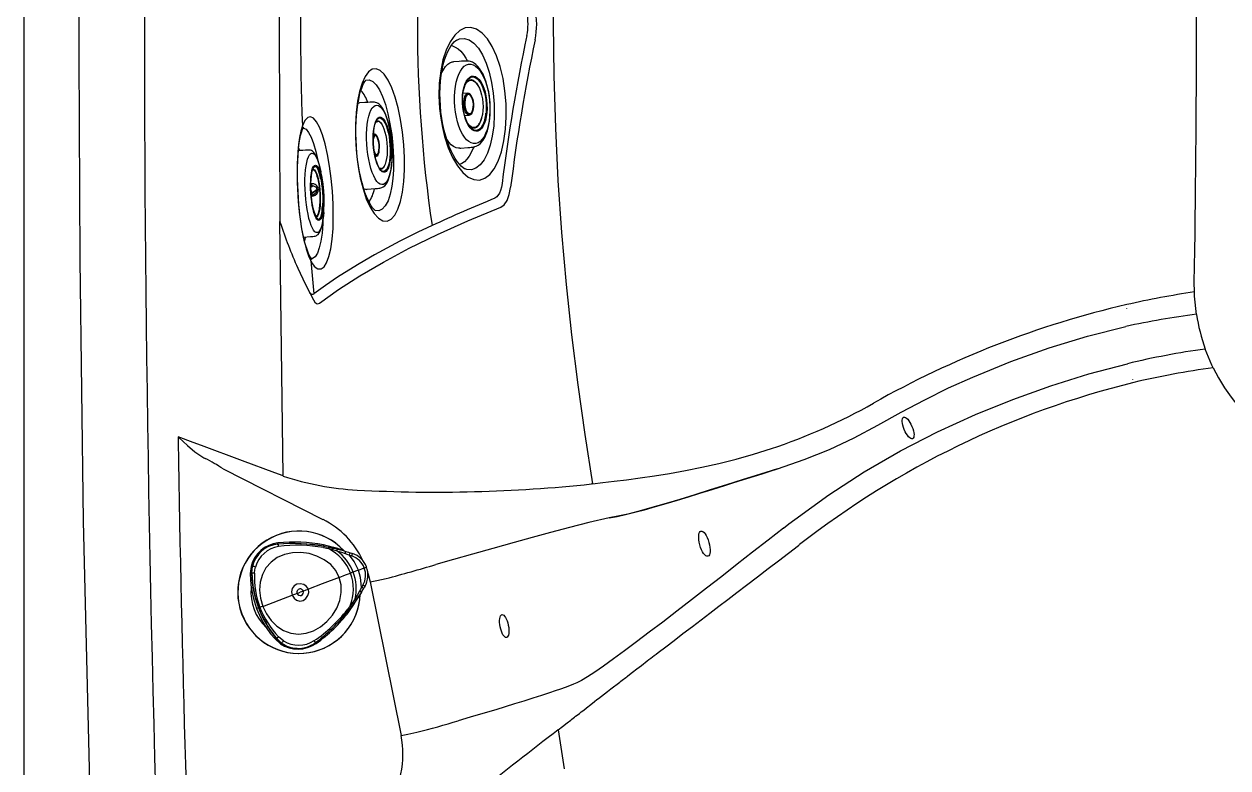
# Model space of a CAD drawing. Extents: x 527 to 611, y 788 to 934.
# Drawn here: x 526.9 to 551.92, y 830.1 to 845.57 of the extents above; entities that cross this region are included whole.
import ezdxf

# ---------------------------------------------------------------- set-up
doc = ezdxf.new("R2010")
doc.units = 0
doc.header["$MEASUREMENT"] = 0
for name, color, linetype in [('1', 4, 'Continuous'), ('BDIM_GREEN', 3, 'Continuous'), ('BDIM_YELLOW', 2, 'Continuous')]:
    doc.layers.add(name, color=color, linetype=linetype)

# ---------------------------------------------------------------- blocks, each defined once
blk = doc.blocks.new('2018 FLAIR')
at = {"layer": '1', "linetype": 'Continuous', "lineweight": 25}
for p, q in [((0, 2.898), (0, 81.522)), ((8.971, 41.864), (8.996, 41.876)), ((8.996, 41.876), (8.999, 41.877)), ((5.708, 39.638), (5.727, 39.582)), ((5.385, 32.813), (5.32, 38.108)), ((5.32, 38.108), (5.322, 38.101)), ((5.325, 38.091), (5.32, 38.108)), ((5.322, 38.101), (5.325, 38.09)), ((5.962, 37.286), (6.027, 36.597)), ((24.333, 36.64), (24.331, 36.84)), ((24.337, 36.549), (24.333, 36.64)), ((24.376, 36.174), (24.337, 36.549)), ((22.924, 36.305), (22.923, 36.297)), ((24.695, 35.119), (24.558, 35.452)), ((24.723, 35.061), (24.695, 35.119)), ((23.043, 34.821), (23.046, 34.815)), ((3.201, 33.629), (3.203, 33.532)), ((3.201, 33.629), (3.206, 33.625)), ((3.206, 33.626), (3.206, 33.625)), ((3.735, 33.193), (3.764, 33.177)), ((4.14, 32.962), (6.215, 31.904)), ((5.385, 32.807), (5.385, 32.813)), ((7.196, 30.612), (7.839, 27.414)), ((7.337, 30.641), (7.528, 30.68)), ((7.98, 27.444), (8.169, 27.482))]:
    blk.add_line(p, q, dxfattribs=at)
at = {"layer": '1', "linetype": 'Continuous', "lineweight": 25, "flags": 128}
for points in [[(2.409, 79.692), (2.135, 75.46), (1.894, 71.226), (1.687, 66.989), (1.514, 62.751), (1.374, 58.512), (1.266, 54.271), (1.191, 50.031), (1.148, 45.789), (1.138, 41.547), (1.159, 37.306), (1.232, 31.874), (1.358, 26.443), (1.538, 21.014), (1.71, 16.94), (1.912, 12.867), (2.145, 8.796), (2.409, 4.727)], [(11.82, 51.781), (11.658, 50.74), (11.51, 49.689), (11.379, 48.628), (11.265, 47.556), (11.17, 46.476), (11.098, 45.414), (11.045, 44.351), (11.013, 43.286), (11.003, 42.221), (11.013, 41.135), (11.046, 40.047), (11.1, 38.958), (11.176, 37.873), (11.272, 36.795), (11.384, 35.746), (11.514, 34.705), (11.659, 33.673), (11.818, 32.649)], [(5.32, 46.312), (5.304, 42.21), (5.32, 38.108)], [(10.023, 40.551), (10.023, 40.553), (9.999, 40.821), (9.958, 41.081), (9.899, 41.326), (9.824, 41.55), (9.735, 41.744), (9.635, 41.904), (9.525, 42.025), (9.409, 42.104), (9.291, 42.139), (9.173, 42.13), (9.06, 42.076), (8.953, 41.98), (8.858, 41.844), (8.776, 41.671), (8.709, 41.466), (8.662, 41.235), (8.634, 40.984), (8.626, 40.721), (8.639, 40.452), (8.662, 40.253), (8.697, 40.058), (8.742, 39.871), (8.817, 39.639), (8.908, 39.433), (9.01, 39.26), (9.121, 39.123), (9.237, 39.028), (9.354, 38.975), (9.468, 38.967), (9.578, 39.003), (9.682, 39.082), (9.776, 39.203), (9.858, 39.363), (9.926, 39.557), (9.978, 39.78), (10.012, 40.025), (10.027, 40.284), (10.023, 40.551)], [(9.185, 39.191), (9.182, 39.192), (9.159, 39.203), (9.127, 39.224), (9.09, 39.255), (9.05, 39.297), (9.008, 39.35), (8.964, 39.414), (8.921, 39.489), (8.879, 39.573), (8.839, 39.666), (8.801, 39.768), (8.766, 39.878), (8.735, 39.996), (8.708, 40.119), (8.685, 40.246), (8.668, 40.377), (8.655, 40.509), (8.649, 40.641), (8.647, 40.77), (8.651, 40.898), (8.66, 41.024), (8.674, 41.146), (8.694, 41.261), (8.717, 41.37), (8.744, 41.469), (8.775, 41.559), (8.808, 41.637), (8.842, 41.704), (8.877, 41.762), (8.912, 41.808), (8.945, 41.843), (8.975, 41.867), (8.998, 41.881)], [(8.999, 41.877), (9.051, 41.902), (9.152, 41.91), (9.254, 41.88), (9.352, 41.811), (9.446, 41.707), (9.531, 41.569), (9.606, 41.401), (9.67, 41.209), (9.719, 40.997), (9.754, 40.773), (9.773, 40.542)], [(8.877, 41.765), (8.905, 41.758), (8.964, 41.734), (9.023, 41.695), (9.08, 41.644), (9.135, 41.579), (9.187, 41.503), (9.223, 41.441)], [(7.894, 39.698), (7.866, 39.965), (7.826, 40.224), (7.775, 40.469), (7.714, 40.692), (7.645, 40.886), (7.569, 41.047), (7.489, 41.169), (7.406, 41.248), (7.322, 41.283), (7.241, 41.274), (7.163, 41.219), (7.092, 41.122), (7.029, 40.984), (6.976, 40.81), (6.934, 40.605), (6.905, 40.374), (6.89, 40.124), (6.89, 39.862), (6.904, 39.595), (6.924, 39.396), (6.952, 39.201), (6.988, 39.014), (7.047, 38.783), (7.116, 38.578), (7.194, 38.405), (7.28, 38.268), (7.369, 38.173), (7.459, 38.121), (7.547, 38.115), (7.631, 38.154), (7.707, 38.236), (7.773, 38.36), (7.827, 38.521), (7.868, 38.714), (7.896, 38.934), (7.909, 39.176), (7.908, 39.434), (7.894, 39.698)], [(7.306, 38.329), (7.303, 38.331), (7.291, 38.34), (7.272, 38.359), (7.247, 38.389), (7.218, 38.43), (7.186, 38.483), (7.153, 38.548), (7.12, 38.624), (7.088, 38.71), (7.057, 38.804), (7.028, 38.908), (7, 39.02), (6.976, 39.14), (6.954, 39.265), (6.935, 39.395), (6.92, 39.528), (6.909, 39.662), (6.902, 39.795), (6.899, 39.927), (6.9, 40.057), (6.904, 40.185), (6.912, 40.309), (6.924, 40.427), (6.939, 40.538), (6.957, 40.64), (6.977, 40.732), (6.998, 40.812), (7.021, 40.88), (7.044, 40.938), (7.067, 40.982), (7.086, 41.014), (7.101, 41.033), (7.108, 41.041), (7.108, 41.04)], [(7.102, 41.036), (7.109, 41.041), (7.178, 41.049), (7.249, 41.018), (7.32, 40.949), (7.388, 40.845), (7.453, 40.706), (7.512, 40.539), (7.564, 40.346), (7.608, 40.136), (7.643, 39.913), (7.667, 39.684)], [(9.773, 40.542), (9.777, 40.313), (9.764, 40.091), (9.735, 39.881), (9.691, 39.689), (9.633, 39.523), (9.563, 39.385), (9.483, 39.28), (9.395, 39.211), (9.302, 39.179), (9.204, 39.185), (9.148, 39.21)], [(5.786, 40.092), (5.755, 39.984), (5.729, 39.855), (5.708, 39.708), (5.69, 39.486), (5.68, 39.242), (5.68, 38.985), (5.69, 38.72), (5.708, 38.456), (5.735, 38.199), (5.771, 37.955), (5.815, 37.731), (5.866, 37.535), (5.924, 37.37), (5.962, 37.286)], [(5.775, 40), (5.785, 40.027), (5.786, 40.092)], [(5.962, 37.286), (5.998, 37.225), (6.035, 37.177), (6.073, 37.141), (6.111, 37.119), (6.175, 37.117), (6.237, 37.161), (6.291, 37.247), (6.339, 37.377), (6.377, 37.539), (6.406, 37.74), (6.424, 37.961), (6.43, 38.21), (6.426, 38.465), (6.41, 38.734), (6.386, 38.996), (6.351, 39.256), (6.308, 39.495), (6.258, 39.717), (6.204, 39.905), (6.143, 40.064), (6.082, 40.179), (6.019, 40.255), (5.958, 40.285), (5.897, 40.271), (5.84, 40.207), (5.786, 40.092), (5.786, 40.092)], [(5.797, 40.045), (5.809, 40.048), (5.863, 40.022), (5.915, 39.959), (5.969, 39.857), (6.019, 39.725), (6.067, 39.56), (6.109, 39.375), (6.11, 39.371)], [(5.942, 37.382), (5.93, 37.405), (5.907, 37.457), (5.883, 37.521), (5.859, 37.598), (5.834, 37.685), (5.812, 37.779), (5.791, 37.884), (5.77, 37.997), (5.751, 38.118), (5.734, 38.245), (5.72, 38.377), (5.708, 38.511), (5.698, 38.646), (5.691, 38.781), (5.686, 38.914), (5.683, 39.046), (5.684, 39.176), (5.686, 39.302), (5.691, 39.423), (5.699, 39.537), (5.708, 39.642), (5.72, 39.737), (5.733, 39.82), (5.749, 39.894), (5.765, 39.957), (5.779, 39.999)], [(7.667, 39.684), (7.681, 39.427), (7.68, 39.178), (7.669, 39.001), (7.648, 38.838), (7.614, 38.672), (7.567, 38.534), (7.511, 38.429), (7.445, 38.358), (7.373, 38.326), (7.302, 38.331)], [(9.348, 39.652), (9.339, 39.628), (9.299, 39.541), (9.256, 39.464), (9.208, 39.4), (9.157, 39.348), (9.103, 39.31), (9.054, 39.288)], [(9.939, 38.892), (9.927, 38.822), (9.909, 38.752), (9.885, 38.692), (9.833, 38.618), (9.791, 38.589)], [(9.913, 38.401), (9.983, 38.451), (10.042, 38.541), (10.087, 38.664), (10.116, 38.815)], [(6.143, 36.406), (6.538, 36.691), (6.981, 36.976), (7.471, 37.261), (8.01, 37.547), (8.596, 37.832), (9.23, 38.117), (9.913, 38.401)], [(6.213, 38.127), (6.211, 38.06), (6.197, 37.865), (6.173, 37.698), (6.139, 37.554), (6.099, 37.446), (6.051, 37.37), (5.999, 37.334), (5.969, 37.334)], [(8.483, 38.019), (8.483, 38.019), (8.383, 37.973), (8.188, 37.88), (7.813, 37.694), (7.633, 37.6), (7.289, 37.414), (6.966, 37.227), (6.663, 37.04), (6.52, 36.947), (6.264, 36.772), (6.027, 36.597), (6.027, 36.597)], [(5.846, 37.78), (5.845, 37.775), (5.831, 37.702)], [(5.962, 37.286), (5.954, 37.351), (5.938, 37.38)], [(5.689, 37.137), (5.845, 36.806), (6.016, 36.474)], [(6.027, 36.597), (6.015, 36.589), (5.973, 36.59), (5.944, 36.616), (5.937, 36.626)], [(6.016, 36.474), (6.047, 36.427), (6.079, 36.4), (6.111, 36.393), (6.143, 36.406)], [(15.666, 32.961), (16.22, 33.152), (16.749, 33.366), (17.258, 33.605), (17.75, 33.868), (18.237, 34.141), (18.728, 34.399), (19.223, 34.642), (19.723, 34.868), (20.515, 35.192), (21.311, 35.474), (22.11, 35.717), (22.907, 35.92)], [(16.022, 31.908), (16.732, 32.419), (17.465, 32.895), (18.222, 33.332), (18.995, 33.73), (19.779, 34.089), (20.559, 34.406), (21.346, 34.687), (22.14, 34.935), (22.939, 35.147)], [(3.687, 33.447), (3.518, 33.511), (3.201, 33.629)], [(3.206, 33.625), (3.206, 33.625), (3.207, 33.624), (3.208, 33.622), (3.212, 33.618), (3.22, 33.61), (3.396, 33.443), (3.553, 33.313), (3.735, 33.193)], [(5.385, 32.813), (5.216, 32.876), (4.541, 33.129), (3.687, 33.447)], [(11.818, 32.649), (12.03, 32.674), (12.267, 32.701), (12.527, 32.734), (12.807, 32.771), (13.106, 32.815), (13.421, 32.867), (13.75, 32.926), (14.092, 32.995), (14.444, 33.074), (14.803, 33.164), (15.169, 33.266), (15.538, 33.381)], [(12.166, 31.941), (12.334, 31.972), (12.53, 32.016), (12.754, 32.072), (12.901, 32.111), (13.058, 32.155), (13.225, 32.203), (13.401, 32.255), (13.587, 32.311), (13.814, 32.38), (14.053, 32.454), (14.305, 32.533), (14.569, 32.616), (14.717, 32.662), (14.87, 32.711), (15.027, 32.76), (15.187, 32.81), (15.345, 32.86), (15.489, 32.905), (15.666, 32.961)], [(15.666, 32.961), (15.309, 32.849), (14.954, 32.737), (14.606, 32.627), (14.268, 32.521), (13.944, 32.42), (13.637, 32.326), (13.348, 32.239), (13.055, 32.154), (12.789, 32.081), (12.551, 32.021), (12.343, 31.974), (12.166, 31.941)], [(11.818, 32.649), (11.808, 32.648), (11.798, 32.647)], [(12.166, 31.941), (11.745, 31.847), (11.339, 31.742), (10.945, 31.636), (10.563, 31.532), (10.193, 31.429), (9.749, 31.304), (9.327, 31.185), (8.93, 31.073), (8.562, 30.969)], [(15.787, 31.727), (15.904, 31.818), (16.022, 31.908)], [(15.787, 31.727), (15.469, 31.478), (15.148, 31.227), (14.827, 30.975), (14.507, 30.725), (14.189, 30.478), (13.878, 30.236), (13.574, 30.001), (13.28, 29.775), (12.998, 29.561), (12.731, 29.36), (12.482, 29.174), (12.254, 29.007), (12.048, 28.86), (11.868, 28.735), (11.714, 28.634), (11.589, 28.557)], [(11.108, 27.533), (11.195, 27.602), (11.293, 27.679), (11.317, 27.697), (11.34, 27.716), (11.365, 27.735), (11.39, 27.754), (11.415, 27.774), (11.441, 27.794), (11.467, 27.815), (11.498, 27.839), (11.545, 27.875), (11.586, 27.907), (11.635, 27.945), (11.693, 27.99), (11.785, 28.062), (11.86, 28.12), (11.912, 28.16), (11.945, 28.186), (12.003, 28.23), (12.067, 28.28), (12.133, 28.331), (12.2, 28.383), (12.385, 28.525), (12.41, 28.545), (12.435, 28.564), (12.46, 28.584), (12.486, 28.603), (12.511, 28.623), (12.531, 28.638), (12.548, 28.651), (12.588, 28.682), (12.652, 28.731), (12.74, 28.799), (12.838, 28.874), (12.957, 28.966), (12.992, 28.992), (13.028, 29.02), (13.065, 29.048), (13.104, 29.078), (13.144, 29.109), (13.186, 29.141), (13.344, 29.262), (13.515, 29.393), (13.698, 29.533), (13.896, 29.684), (14.077, 29.823), (14.261, 29.962), (14.445, 30.103), (14.63, 30.244), (14.817, 30.386), (15.023, 30.543), (15.247, 30.714), (15.472, 30.886), (15.683, 31.047), (15.892, 31.208), (16.1, 31.367)], [(16.1, 31.367), (16.113, 31.377), (16.126, 31.388)], [(7.148, 30.795), (7.157, 30.767), (7.196, 30.612)], [(11.589, 28.557), (11.547, 28.535), (11.491, 28.509), (11.422, 28.481), (11.342, 28.449), (11.251, 28.416), (11.15, 28.38), (11.04, 28.342), (10.922, 28.302), (10.755, 28.247), (10.577, 28.189), (10.391, 28.13), (10.2, 28.071), (10.005, 28.011), (9.809, 27.951), (9.539, 27.87), (9.276, 27.793), (9.028, 27.72)], [(11.106, 27.532), (11.107, 27.532), (11.108, 27.533)], [(11.108, 27.533), (11.232, 26.722)]]:
    blk.add_lwpolyline(points, dxfattribs=at)
at = {"layer": '1', "linetype": 'Continuous', "lineweight": 25}
for centre, radius, start, end in [((551.205, 42.21), 548.702, 177.68788, 182.3159), ((-292.605, 42.21), 316.982, 359.0293, 0.9707), ((37.137, 42.21), 28.959, 171.6792, 188.3201), ((61.972, 42.21), 56.226, 177.841, 182.159), ((9.31, 42.21), 1.169, 348.2949, 11.7057), ((9.033, 42.21), 1.626, 348.4587, 11.5413), ((45.985, 34.445), 36.32, 168.0377, 172.9669), ((46.315, 34.367), 36.471, 168.1042, 172.9938), ((6.333, 40.274), 0.873, 20.6091, 39.758), ((6.12, 39.884), 0.361, 149.4573, 161.4862), ((6.466, 38.956), 0.837, 327.5481, 348.0875), ((20.389, 12.501), 28.159, 112.1097, 115.0122), ((13.93, 40.824), 9.028, 197.6459, 204.108), ((6.182, 37.493), 0.265, 204.6111, 221.7052), ((27.181, 17.549), 19.302, 98.4849, 102.7342), ((27.422, 17.053), 19.84, 103.0988, 119.4786), ((26.282, 20.817), 15.475, 97.074, 102.5942), ((28.211, 36.76), 3.88, 188.6862, 199.7074), ((26.851, 18.802), 16.807, 97.8403, 103.4589), ((26.869, 18.839), 16.364, 97.5364, 103.4107), ((28.23, 36.776), 3.903, 206.0552, 233.9807), ((27.479, 16.821), 18.468, 103.8004, 127.9354), ((11.753, 44.755), 11.987, 288.4036, 299.5169), ((537.846, 42.21), 534.713, 180.92993, 182.37088), ((2.29, 30.168), 3.35, 56.4924, 63.9009), ((7.246, 38.518), 6.006, 251.9505, 266.9592), ((8.57, 63.025), 30.549, 266.9192, 276.0663), ((5.439, 30.326), 1.759, 24.4505, 63.8098), ((-3.132, 70.86), 41.57, 284.8576, 286.3379), ((5.98, 36.812), 6.318, 281.0934, 282.4021), ((2.036, 51.219), 24.517, 284.4878, 286.5704), ((5.892, 27.022), 1.986, 325.1743, 11.39), ((60.05, -36.608), 80.681, 127.34639, 130.37479), ((6.619, 33.635), 6.339, 281.0946, 282.4001)]:
    blk.add_arc(centre, radius, start, end, dxfattribs=at)
at = {"layer": '1'}
for centre, major_axis in [((18.381, 33.81), (-0.093, 0.223)), ((14.145, 31.405), (0.072, -0.262)), ((9.983, 29.691), (-0.048, 0.237))]:
    blk.add_ellipse(centre, major_axis=major_axis, ratio=0.358288, dxfattribs=at)
at = {"layer": 'BDIM_GREEN', "linetype": 'Continuous', "lineweight": 25}
for p, q in [((9.468, 41.023), (9.439, 41.062)), ((9.228, 40.776), (9.128, 40.77)), ((9.16, 40.309), (9.26, 40.317)), ((7.321, 40.192), (7.339, 40.191)), ((7.46, 40.221), (7.422, 40.263)), ((9.454, 40.145), (9.445, 40.132)), ((9.503, 40.051), (9.482, 40.02)), ((9.51, 40.063), (9.503, 40.051)), ((9.51, 40.063), (9.533, 40.105)), ((7.292, 39.921), (7.265, 39.919)), ((7.3, 39.459), (7.326, 39.462)), ((7.353, 39.482), (7.34, 39.467)), ((6.08, 39.237), (6.076, 39.241)), ((7.41, 39.2), (7.396, 39.197)), ((7.414, 39.202), (7.41, 39.2)), ((7.414, 39.202), (7.428, 39.208)), ((7.507, 39.143), (7.538, 39.19)), ((5.975, 38.631), (6.054, 38.692)), ((6.092, 38.773), (5.992, 38.695)), ((5.992, 38.693), (6.092, 38.771)), ((5.992, 38.695), (5.992, 38.693)), ((6.092, 38.771), (6.092, 38.773)), ((6.12, 38.778), (6.119, 38.78)), ((6.231, 38.3), (6.232, 38.323)), ((6.083, 38.218), (6.069, 38.211)), ((6.091, 38.211), (6.073, 38.204)), ((6.093, 38.212), (6.078, 38.196)), ((6.148, 38.166), (6.15, 38.171)), ((6.159, 38.187), (6.156, 38.175)), ((5.263, 31.392), (5.283, 31.395)), ((5.276, 31.396), (5.283, 31.395)), ((6.407, 31.335), (6.225, 31.377)), ((6.226, 31.352), (6.232, 31.35)), ((6.413, 31.315), (6.421, 31.313)), ((6.443, 31.308), (6.413, 31.315)), ((6.56, 31.28), (6.551, 31.283)), ((4.721, 30.933), (4.702, 30.784)), ((4.742, 30.934), (4.729, 30.791)), ((4.738, 30.791), (4.729, 30.791)), ((4.742, 30.934), (4.752, 30.933)), ((7.013, 30.393), (7.064, 30.477)), ((7.014, 30.393), (7.014, 30.394)), ((7.064, 30.476), (7.064, 30.476)), ((4.879, 30.07), (4.869, 30.102)), ((4.872, 30.069), (4.879, 30.07)), ((6.751, 29.989), (6.859, 30.142)), ((5.218, 29.422), (5.33, 29.324)), ((5.251, 29.436), (5.243, 29.435)), ((5.243, 29.435), (5.347, 29.337)), ((5.347, 29.337), (5.356, 29.338)), ((5.843, 29.243), (5.85, 29.244))]:
    blk.add_line(p, q, dxfattribs=at)
at = {"layer": 'BDIM_GREEN', "linetype": 'Continuous', "lineweight": 25, "flags": 128}
for points in [[(8.68, 41.179), (8.689, 41.202), (8.725, 41.271), (8.764, 41.329), (8.808, 41.374), (8.854, 41.406), (8.902, 41.424), (8.93, 41.428)], [(9.688, 40.578), (9.678, 40.684), (9.672, 40.727), (9.66, 40.799), (9.645, 40.871), (9.625, 40.947), (9.602, 41.022), (9.574, 41.096), (9.542, 41.167), (9.507, 41.231), (9.469, 41.288), (9.43, 41.335), (9.396, 41.368), (9.362, 41.394), (9.325, 41.416), (9.285, 41.431), (9.253, 41.438), (9.23, 41.441), (9.207, 41.442), (9.185, 41.442), (9.161, 41.441), (9.133, 41.44), (9.095, 41.438), (9.044, 41.435), (8.93, 41.428)], [(9.563, 39.869), (9.525, 39.814), (9.484, 39.771), (9.439, 39.742), (9.393, 39.727), (9.345, 39.726), (9.296, 39.739), (9.249, 39.766), (9.202, 39.806), (9.157, 39.859), (9.115, 39.924), (9.077, 40), (9.042, 40.085), (9.012, 40.178), (8.988, 40.278), (8.969, 40.382), (8.956, 40.489), (8.95, 40.597), (8.949, 40.705), (8.955, 40.809), (8.968, 40.91), (8.986, 41.004), (9.009, 41.09), (9.039, 41.168), (9.073, 41.234), (9.111, 41.289), (9.152, 41.332), (9.197, 41.361), (9.243, 41.376), (9.291, 41.377), (9.339, 41.364), (9.387, 41.337), (9.434, 41.297), (9.479, 41.243), (9.521, 41.178), (9.559, 41.103), (9.594, 41.018), (9.623, 40.924), (9.648, 40.825), (9.667, 40.721), (9.679, 40.614), (9.686, 40.506), (9.686, 40.398), (9.68, 40.293), (9.668, 40.193), (9.65, 40.099), (9.626, 40.012), (9.597, 39.935), (9.563, 39.869)], [(9.54, 40.081), (9.508, 40.036), (9.473, 40.004), (9.435, 39.985), (9.395, 39.981), (9.355, 39.991), (9.315, 40.014), (9.276, 40.051), (9.24, 40.101), (9.207, 40.161), (9.178, 40.231), (9.154, 40.31), (9.135, 40.394), (9.122, 40.482), (9.114, 40.572), (9.114, 40.662), (9.119, 40.749), (9.131, 40.831), (9.148, 40.906), (9.171, 40.973), (9.199, 41.029), (9.231, 41.074), (9.267, 41.106), (9.305, 41.125), (9.344, 41.129), (9.385, 41.119), (9.424, 41.096), (9.463, 41.059), (9.499, 41.01), (9.532, 40.949), (9.561, 40.879), (9.585, 40.801), (9.604, 40.716), (9.618, 40.628), (9.625, 40.538), (9.626, 40.449), (9.62, 40.362), (9.608, 40.279), (9.591, 40.204), (9.568, 40.137), (9.54, 40.081)], [(9.539, 40.088), (9.508, 40.044), (9.473, 40.013), (9.435, 39.995), (9.396, 39.99), (9.357, 40), (9.317, 40.023), (9.28, 40.059), (9.244, 40.108), (9.211, 40.167), (9.183, 40.237), (9.159, 40.314), (9.14, 40.396), (9.127, 40.483), (9.12, 40.572), (9.119, 40.66), (9.125, 40.746), (9.136, 40.827), (9.154, 40.901), (9.176, 40.966), (9.204, 41.022), (9.235, 41.066), (9.27, 41.098), (9.307, 41.116), (9.346, 41.12), (9.386, 41.111), (9.425, 41.087), (9.463, 41.051), (9.499, 41.003), (9.531, 40.943), (9.56, 40.874), (9.584, 40.797), (9.602, 40.714), (9.615, 40.627), (9.622, 40.539), (9.623, 40.45), (9.618, 40.365), (9.606, 40.284), (9.589, 40.21), (9.567, 40.144), (9.539, 40.088)], [(9.199, 41.013), (9.228, 41.038), (9.263, 41.053), (9.3, 41.055), (9.337, 41.043), (9.374, 41.017), (9.409, 40.979), (9.441, 40.929), (9.464, 40.884)], [(9.25, 41.081), (9.281, 41.101), (9.32, 41.112), (9.36, 41.108), (9.4, 41.089), (9.439, 41.057), (9.476, 41.012), (9.51, 40.955), (9.54, 40.887), (9.565, 40.811), (9.585, 40.728), (9.6, 40.641), (9.608, 40.552), (9.61, 40.462), (9.605, 40.375), (9.594, 40.293), (9.577, 40.217), (9.554, 40.15), (9.526, 40.094)], [(9.308, 41.053), (9.318, 41.049), (9.347, 41.03)], [(9.405, 41.101), (9.434, 41.069), (9.439, 41.062)], [(9.168, 40.945), (9.19, 40.981), (9.222, 41.015), (9.256, 41.037), (9.292, 41.044), (9.33, 41.038), (9.367, 41.017), (9.402, 40.983), (9.436, 40.936), (9.466, 40.879), (9.492, 40.812), (9.513, 40.737), (9.529, 40.658), (9.538, 40.575), (9.542, 40.491), (9.539, 40.41), (9.529, 40.332), (9.514, 40.261), (9.493, 40.198), (9.468, 40.145), (9.468, 40.145)], [(9.241, 41.045), (9.261, 41.047), (9.293, 41.043)], [(9.478, 41.035), (9.497, 41.007), (9.53, 40.947), (9.559, 40.877), (9.583, 40.799), (9.602, 40.715), (9.615, 40.628), (9.622, 40.538), (9.623, 40.449), (9.617, 40.363), (9.606, 40.281), (9.588, 40.206), (9.565, 40.14), (9.544, 40.095)], [(6.941, 40.561), (6.95, 40.565), (6.975, 40.57)], [(7.647, 39.717), (7.636, 39.829), (7.63, 39.874), (7.619, 39.949), (7.605, 40.025), (7.586, 40.111), (7.564, 40.194), (7.539, 40.273), (7.513, 40.341), (7.481, 40.41), (7.45, 40.465), (7.416, 40.51), (7.385, 40.542), (7.361, 40.56), (7.334, 40.574), (7.305, 40.582), (7.286, 40.585), (7.268, 40.586), (7.253, 40.586), (7.224, 40.586), (7.195, 40.584), (7.146, 40.581), (7.085, 40.577), (6.975, 40.57)], [(9.057, 39.629), (9.079, 39.631), (9.229, 39.643), (9.267, 39.647), (9.297, 39.65), (9.323, 39.653), (9.348, 39.657), (9.37, 39.662), (9.402, 39.673), (9.443, 39.694), (9.481, 39.723), (9.512, 39.756), (9.544, 39.798), (9.577, 39.854), (9.607, 39.919), (9.633, 39.992), (9.654, 40.072), (9.671, 40.157), (9.683, 40.245), (9.69, 40.331), (9.693, 40.404), (9.693, 40.464), (9.691, 40.538), (9.688, 40.578)], [(9.311, 40.355), (9.3, 40.34), (9.277, 40.321), (9.252, 40.317), (9.226, 40.326), (9.202, 40.35), (9.18, 40.386), (9.162, 40.432), (9.149, 40.485), (9.142, 40.542), (9.141, 40.599), (9.147, 40.653), (9.159, 40.7), (9.176, 40.738), (9.198, 40.763), (9.222, 40.775), (9.248, 40.773), (9.273, 40.756), (9.283, 40.745)], [(9.179, 40.713), (9.165, 40.672), (9.157, 40.624), (9.154, 40.57), (9.158, 40.515), (9.167, 40.462), (9.182, 40.414), (9.202, 40.375), (9.224, 40.346), (9.248, 40.33), (9.257, 40.328)], [(9.319, 40.396), (9.332, 40.436), (9.34, 40.485), (9.341, 40.539), (9.336, 40.593), (9.324, 40.643), (9.307, 40.687), (9.286, 40.72), (9.263, 40.74), (9.238, 40.746), (9.215, 40.737), (9.195, 40.714), (9.179, 40.679), (9.168, 40.634), (9.163, 40.582), (9.165, 40.528), (9.174, 40.475), (9.188, 40.427), (9.207, 40.389), (9.23, 40.362), (9.254, 40.348), (9.278, 40.35), (9.3, 40.366), (9.319, 40.396)], [(9.308, 40.352), (9.316, 40.364), (9.333, 40.4), (9.344, 40.445), (9.35, 40.496), (9.349, 40.551), (9.343, 40.606), (9.33, 40.656), (9.313, 40.7), (9.292, 40.734), (9.269, 40.757), (9.244, 40.766), (9.236, 40.766)], [(7.472, 38.876), (7.439, 38.871), (7.404, 38.88), (7.369, 38.903), (7.335, 38.94), (7.301, 38.99), (7.269, 39.052), (7.239, 39.125), (7.212, 39.207), (7.187, 39.298), (7.166, 39.396), (7.149, 39.499), (7.136, 39.606), (7.127, 39.714), (7.122, 39.821), (7.122, 39.927), (7.127, 40.029), (7.136, 40.125), (7.149, 40.213), (7.167, 40.293), (7.188, 40.363), (7.213, 40.421), (7.24, 40.467), (7.271, 40.499), (7.303, 40.518), (7.336, 40.523), (7.371, 40.514), (7.406, 40.491), (7.44, 40.454), (7.474, 40.404), (7.506, 40.342), (7.536, 40.27), (7.563, 40.187), (7.588, 40.096), (7.609, 39.998), (7.626, 39.895), (7.639, 39.789), (7.648, 39.681), (7.653, 39.573), (7.653, 39.467), (7.648, 39.366), (7.639, 39.27), (7.626, 39.181), (7.608, 39.101), (7.587, 39.032), (7.562, 38.973), (7.535, 38.927), (7.504, 38.895), (7.472, 38.876)], [(7.501, 39.131), (7.473, 39.128), (7.444, 39.139), (7.415, 39.164), (7.387, 39.202), (7.36, 39.253), (7.335, 39.315), (7.313, 39.386), (7.294, 39.465), (7.279, 39.549), (7.267, 39.638), (7.26, 39.728), (7.258, 39.817), (7.26, 39.904), (7.266, 39.985), (7.277, 40.06), (7.292, 40.125), (7.31, 40.181), (7.332, 40.224), (7.357, 40.255), (7.383, 40.272), (7.411, 40.275), (7.44, 40.263), (7.469, 40.238), (7.497, 40.2), (7.524, 40.15), (7.549, 40.088), (7.571, 40.017), (7.59, 39.938), (7.606, 39.853), (7.617, 39.765), (7.624, 39.675), (7.627, 39.585), (7.625, 39.499), (7.618, 39.417), (7.608, 39.343), (7.593, 39.277), (7.574, 39.222), (7.552, 39.178), (7.528, 39.148), (7.501, 39.131)], [(7.502, 39.14), (7.474, 39.137), (7.446, 39.148), (7.418, 39.173), (7.39, 39.21), (7.363, 39.26), (7.339, 39.321), (7.317, 39.391), (7.298, 39.468), (7.283, 39.552), (7.272, 39.639), (7.265, 39.727), (7.262, 39.815), (7.264, 39.901), (7.271, 39.981), (7.281, 40.054), (7.296, 40.119), (7.314, 40.173), (7.336, 40.216), (7.36, 40.246), (7.386, 40.263), (7.414, 40.266), (7.442, 40.255), (7.471, 40.23), (7.498, 40.192), (7.525, 40.143), (7.549, 40.082), (7.571, 40.012), (7.59, 39.934), (7.605, 39.851), (7.616, 39.764), (7.623, 39.675), (7.626, 39.587), (7.624, 39.502), (7.617, 39.422), (7.607, 39.349), (7.592, 39.284), (7.574, 39.229), (7.552, 39.187), (7.528, 39.157), (7.502, 39.14)], [(7.311, 40.165), (7.328, 40.18), (7.354, 40.189), (7.38, 40.185), (7.407, 40.166), (7.434, 40.133), (7.459, 40.088), (7.482, 40.032), (7.503, 39.966), (7.52, 39.893), (7.534, 39.814), (7.544, 39.731), (7.549, 39.648), (7.55, 39.566), (7.546, 39.487), (7.537, 39.415), (7.525, 39.351), (7.509, 39.297), (7.489, 39.254), (7.467, 39.224), (7.442, 39.208), (7.442, 39.208)], [(7.317, 40.18), (7.339, 40.187), (7.357, 40.185)], [(7.324, 40.194), (7.332, 40.198), (7.358, 40.2), (7.385, 40.189), (7.412, 40.164), (7.436, 40.129)], [(7.354, 40.201), (7.364, 40.195), (7.375, 40.187)], [(7.36, 40.246), (7.362, 40.248), (7.39, 40.258), (7.418, 40.253), (7.447, 40.234), (7.475, 40.202), (7.503, 40.156), (7.528, 40.099), (7.551, 40.031), (7.572, 39.955), (7.588, 39.872), (7.6, 39.784), (7.608, 39.695), (7.612, 39.606), (7.611, 39.519), (7.605, 39.437), (7.595, 39.361), (7.581, 39.295), (7.562, 39.239), (7.541, 39.195), (7.517, 39.164), (7.49, 39.147), (7.49, 39.147)], [(7.469, 40.234), (7.496, 40.197), (7.522, 40.147), (7.547, 40.085), (7.569, 40.015), (7.588, 39.936), (7.603, 39.852), (7.615, 39.764), (7.622, 39.675), (7.624, 39.586), (7.622, 39.5), (7.616, 39.419), (7.605, 39.345), (7.59, 39.279), (7.572, 39.225), (7.55, 39.181), (7.548, 39.179)], [(9.468, 40.145), (9.438, 40.104), (9.405, 40.076), (9.369, 40.061), (9.332, 40.061), (9.295, 40.075), (9.258, 40.102), (9.225, 40.141)], [(9.363, 40.062), (9.339, 40.054), (9.311, 40.052)], [(9.526, 40.094), (9.494, 40.049), (9.459, 40.018), (9.421, 40.001), (9.381, 39.997), (9.341, 40.009), (9.325, 40.017)], [(9.414, 40.082), (9.383, 40.056), (9.379, 40.053)], [(9.51, 40.247), (9.49, 40.187), (9.465, 40.134)], [(7.345, 39.497), (7.36, 39.516), (7.371, 39.548), (7.379, 39.591), (7.382, 39.641), (7.381, 39.695), (7.374, 39.749), (7.364, 39.798), (7.35, 39.84), (7.334, 39.871), (7.316, 39.888), (7.299, 39.891), (7.283, 39.879), (7.27, 39.853), (7.262, 39.825)], [(7.288, 39.906), (7.273, 39.887), (7.263, 39.862)], [(7.264, 39.9), (7.269, 39.907), (7.286, 39.92), (7.304, 39.918), (7.321, 39.904)], [(7.349, 39.479), (7.356, 39.486), (7.369, 39.511), (7.38, 39.547), (7.386, 39.593), (7.389, 39.645), (7.387, 39.699), (7.38, 39.754), (7.37, 39.804), (7.356, 39.847), (7.34, 39.881), (7.323, 39.903), (7.307, 39.911)], [(9.057, 39.629), (9.031, 39.629), (8.981, 39.639), (8.931, 39.664), (8.882, 39.702), (8.834, 39.753), (8.789, 39.816), (8.778, 39.835)], [(6.176, 39.123), (6.173, 39.139), (6.167, 39.167), (6.153, 39.226), (6.133, 39.298), (6.113, 39.362), (6.092, 39.419), (6.071, 39.465), (6.046, 39.51), (6.018, 39.546), (5.995, 39.567), (5.976, 39.578), (5.953, 39.585), (5.937, 39.588), (5.923, 39.589), (5.91, 39.589), (5.883, 39.589), (5.851, 39.588), (5.793, 39.584), (5.715, 39.58), (5.703, 39.579)], [(7.111, 38.772), (7.135, 38.774), (7.303, 38.789), (7.345, 38.793), (7.376, 38.796), (7.398, 38.799), (7.417, 38.803), (7.441, 38.81), (7.469, 38.824), (7.498, 38.846), (7.527, 38.881), (7.553, 38.924), (7.577, 38.978), (7.6, 39.047), (7.619, 39.123), (7.631, 39.193), (7.642, 39.278), (7.65, 39.368), (7.654, 39.461), (7.654, 39.537), (7.653, 39.599), (7.65, 39.675), (7.647, 39.717)], [(7.283, 39.552), (7.294, 39.527), (7.311, 39.503), (7.329, 39.493), (7.345, 39.497)], [(7.34, 39.467), (7.322, 39.462), (7.304, 39.471), (7.296, 39.478)], [(6.152, 38.137), (6.132, 38.128), (6.111, 38.134), (6.089, 38.154), (6.068, 38.188), (6.047, 38.234), (6.027, 38.291), (6.009, 38.359), (5.993, 38.435), (5.98, 38.518), (5.969, 38.605), (5.962, 38.695), (5.957, 38.785), (5.957, 38.873), (5.959, 38.957), (5.965, 39.034), (5.974, 39.103), (5.986, 39.163), (6, 39.211), (6.017, 39.246), (6.036, 39.269), (6.056, 39.277), (6.078, 39.271), (6.099, 39.251), (6.121, 39.218), (6.142, 39.172), (6.161, 39.114), (6.179, 39.046), (6.195, 38.97), (6.209, 38.887), (6.219, 38.8), (6.227, 38.71), (6.231, 38.62), (6.232, 38.532), (6.23, 38.449), (6.224, 38.371), (6.215, 38.302), (6.203, 38.243), (6.188, 38.194), (6.171, 38.159), (6.152, 38.137)], [(6.154, 38.155), (6.134, 38.147), (6.113, 38.153), (6.092, 38.174), (6.07, 38.208), (6.05, 38.255), (6.03, 38.314), (6.013, 38.383), (5.997, 38.46), (5.985, 38.543), (5.975, 38.631), (5.968, 38.72), (5.965, 38.809), (5.965, 38.895), (5.969, 38.977), (5.976, 39.051), (5.986, 39.116), (5.999, 39.17), (6.014, 39.213), (6.032, 39.242), (6.052, 39.257), (6.072, 39.258), (6.094, 39.244), (6.115, 39.217), (6.136, 39.176), (6.156, 39.123), (6.175, 39.059), (6.191, 38.985), (6.205, 38.905), (6.217, 38.819), (6.225, 38.73), (6.23, 38.641), (6.231, 38.553), (6.23, 38.469), (6.224, 38.391), (6.216, 38.321), (6.204, 38.261), (6.19, 38.213), (6.173, 38.177), (6.154, 38.155)], [(6.004, 39.187), (6.013, 39.185), (6.033, 39.171), (6.052, 39.144), (6.072, 39.103), (6.09, 39.051), (6.107, 38.989), (6.121, 38.919), (6.133, 38.842), (6.142, 38.761), (6.148, 38.678), (6.151, 38.596), (6.15, 38.517), (6.146, 38.443), (6.139, 38.376), (6.129, 38.319), (6.116, 38.273), (6.101, 38.238), (6.083, 38.218)], [(6.007, 39.194), (6.019, 39.193), (6.039, 39.179), (6.06, 39.151), (6.079, 39.11), (6.098, 39.057), (6.114, 38.994), (6.129, 38.922), (6.141, 38.844), (6.151, 38.762), (6.157, 38.678), (6.159, 38.595), (6.159, 38.515), (6.155, 38.439), (6.147, 38.372), (6.137, 38.314), (6.124, 38.267), (6.108, 38.232), (6.091, 38.211)], [(6.01, 39.203), (6.014, 39.201), (6.028, 39.188)], [(6.027, 39.235), (6.043, 39.247), (6.064, 39.248), (6.085, 39.234), (6.106, 39.207), (6.127, 39.167), (6.146, 39.115), (6.164, 39.052), (6.181, 38.98), (6.195, 38.901), (6.206, 38.816), (6.214, 38.729), (6.219, 38.641), (6.22, 38.555), (6.218, 38.472), (6.213, 38.396), (6.205, 38.327), (6.193, 38.268), (6.179, 38.221), (6.163, 38.185), (6.144, 38.164), (6.144, 38.164)], [(6.076, 39.242), (6.08, 39.237), (6.101, 39.204), (6.121, 39.159), (6.14, 39.103), (6.158, 39.037), (6.174, 38.962), (6.187, 38.882), (6.197, 38.796), (6.204, 38.709), (6.209, 38.621), (6.21, 38.535), (6.207, 38.453), (6.201, 38.378), (6.193, 38.31), (6.181, 38.252), (6.167, 38.205), (6.15, 38.171), (6.147, 38.166)], [(6.085, 39.234), (6.089, 39.226), (6.09, 39.223)], [(7.427, 39.208), (7.401, 39.206), (7.391, 39.209)], [(7.436, 39.196), (7.41, 39.193), (7.399, 39.196)], [(7.449, 39.211), (7.441, 39.203), (7.43, 39.194)], [(7.49, 39.147), (7.462, 39.144), (7.443, 39.15)], [(7.111, 38.772), (7.1, 38.772), (7.065, 38.78)], [(5.812, 37.781), (5.957, 37.792), (6.003, 37.796), (6.034, 37.8), (6.05, 37.803), (6.07, 37.809), (6.09, 37.818), (6.114, 37.837), (6.137, 37.866), (6.158, 37.906), (6.176, 37.958), (6.19, 38.005), (6.202, 38.059), (6.212, 38.12), (6.221, 38.188), (6.228, 38.262), (6.23, 38.289), (6.231, 38.297)], [(6.227, 31.322), (6.285, 31.311), (6.33, 31.301)], [(6.232, 31.35), (6.291, 31.34), (6.337, 31.331)], [(6.33, 31.301), (6.377, 31.29), (6.413, 31.281)], [(6.337, 31.331), (6.384, 31.321), (6.421, 31.313)], [(6.421, 31.313), (6.473, 31.302), (6.514, 31.292)], [(6.514, 31.292), (6.613, 31.266), (6.692, 31.244)], [(6.597, 31.27), (6.524, 31.289), (6.515, 31.291)], [(6.554, 30.703), (6.48, 30.845), (6.375, 30.968), (6.243, 31.07), (6.09, 31.147), (5.925, 31.198), (5.752, 31.221), (5.58, 31.216), (5.416, 31.181), (5.265, 31.116), (5.135, 31.023), (5.03, 30.904), (4.954, 30.763), (4.91, 30.606), (4.897, 30.438), (4.915, 30.268), (4.963, 30.101)], [(6.413, 31.281), (6.464, 31.268), (6.504, 31.256)], [(6.504, 31.256), (6.602, 31.226), (6.679, 31.2)], [(6.646, 31.262), (6.645, 31.263), (6.645, 31.263)], [(6.646, 31.262), (6.652, 31.257), (6.658, 31.254)], [(6.679, 31.2), (6.73, 31.181), (6.766, 31.166)], [(6.692, 31.244), (6.745, 31.228), (6.783, 31.216)], [(6.951, 30.855), (6.861, 31.036), (6.766, 31.166)], [(6.766, 31.166), (6.793, 31.157), (6.813, 31.151)], [(6.783, 31.216), (6.809, 31.207), (6.829, 31.201)], [(4.729, 30.791), (4.738, 30.649), (4.751, 30.548)], [(4.738, 30.791), (4.741, 30.871), (4.752, 30.933)], [(4.789, 30.79), (4.797, 30.863), (4.81, 30.919)], [(6.554, 30.703), (6.685, 30.754), (6.788, 30.793)], [(6.843, 30.814), (6.812, 30.802), (6.788, 30.793)], [(6.951, 30.855), (6.891, 30.832), (6.843, 30.814)], [(6.951, 30.855), (7.021, 30.882), (7.074, 30.902)], [(7.018, 30.501), (6.996, 30.703), (6.951, 30.855)], [(4.702, 30.784), (4.705, 30.643), (4.72, 30.486)], [(4.963, 30.101), (5.038, 29.944), (5.137, 29.804), (5.258, 29.687), (5.395, 29.598), (5.546, 29.542), (5.703, 29.523), (5.862, 29.54), (6.018, 29.592), (6.164, 29.676), (6.296, 29.786), (6.41, 29.918), (6.5, 30.065), (6.563, 30.224), (6.595, 30.387), (6.592, 30.549), (6.554, 30.703)], [(5.912, 30.459), (5.874, 30.515), (5.815, 30.554), (5.744, 30.57), (5.673, 30.56), (5.613, 30.526), (5.575, 30.471), (5.562, 30.402), (5.576, 30.332)], [(6.554, 30.703), (6.195, 30.567), (5.912, 30.459)], [(7.043, 30.543), (7.03, 30.52), (7.018, 30.501)], [(4.72, 30.486), (4.768, 30.266), (4.836, 30.056)], [(4.758, 30.492), (4.805, 30.278), (4.872, 30.069)], [(4.963, 30.101), (5.305, 30.23), (5.576, 30.332)], [(5.576, 30.332), (5.613, 30.269), (5.667, 30.226), (5.733, 30.211), (5.8, 30.225), (5.859, 30.265), (5.902, 30.324), (5.921, 30.392), (5.912, 30.459)], [(5.677, 30.37), (5.62, 30.348), (5.576, 30.332)], [(5.677, 30.37), (5.691, 30.346), (5.712, 30.33), (5.738, 30.324), (5.763, 30.329), (5.786, 30.344), (5.802, 30.367), (5.81, 30.393), (5.806, 30.419)], [(5.677, 30.37), (5.712, 30.383), (5.74, 30.394)], [(5.806, 30.419), (5.769, 30.405), (5.74, 30.394)], [(5.806, 30.419), (5.865, 30.441), (5.912, 30.459)], [(6.975, 30.417), (6.924, 30.327), (6.882, 30.26)], [(7.014, 30.393), (6.958, 30.306), (6.913, 30.24)], [(7.018, 30.501), (6.993, 30.451), (6.975, 30.417)], [(7.088, 30.517), (7.075, 30.494), (7.064, 30.476)], [(4.836, 30.056), (4.924, 29.854), (5.034, 29.658)], [(4.872, 30.069), (4.96, 29.868), (5.067, 29.677)], [(4.926, 29.957), (4.912, 29.987), (4.879, 30.07)], [(4.963, 30.101), (4.93, 30.088), (4.903, 30.078)], [(6.782, 30.111), (6.747, 30.063), (6.718, 30.026)], [(6.807, 30.094), (6.77, 30.046), (6.74, 30.009)], [(6.83, 30.18), (6.804, 30.141), (6.782, 30.111)], [(6.857, 30.161), (6.829, 30.123), (6.807, 30.094)], [(6.882, 30.26), (6.854, 30.215), (6.83, 30.18)], [(6.913, 30.24), (6.882, 30.196), (6.857, 30.161)], [(5.034, 29.658), (5.127, 29.53), (5.218, 29.422)], [(5.097, 29.633), (5.156, 29.546), (5.243, 29.435)], [(5.391, 29.386), (5.332, 29.43), (5.29, 29.469)], [(5.731, 29.226), (5.796, 29.232), (5.842, 29.244)]]:
    blk.add_lwpolyline(points, dxfattribs=at)
at = {"layer": 'BDIM_GREEN', "linetype": 'Continuous', "lineweight": 25}
for centre, radius, start, end in [((8.748, 40.607), 0.844, 12.1725, 30.9816), ((8.768, 40.414), 0.837, 337.0633, 356.0262), ((7.106, 40.005), 0.423, 22.1832, 39.3), ((9.344, 40.179), 0.129, 232.2416, 339.6587), ((7.348, 39.531), 0.0608, 195.0116, 255.3389), ((4.979, 38.785), 1.206, 10.0375, 19.5556), ((3.094, 38.511), 3.142, 3.6605, 11.1759), ((7.425, 39.269), 0.0629, 226.3546, 285.1393), ((7.37, 39.315), 0.136, 299.0372, 344.0063), ((7.087, 39.372), 0.495, 335.366, 345.8295), ((5.995, 38.763), 0.126, 7.5404, 98.0545), ((6.077, 38.884), 0.1, 177.6805, 206.2875), ((6.007, 38.755), 0.0866, 11.7435, 103.0468), ((5.982, 38.768), 0.138, 279.0227, 4.1694), ((6.009, 38.764), 0.0831, 301.9034, 4.7455), ((6.124, 38.7), 0.0802, 93.5509, 114.2408), ((6.125, 38.696), 0.0821, 93.543, 113.742), ((3.124, 38.497), 3.113, 356.7951, 3.9502), ((4.924, 38.483), 1.282, 348.3294, 357.2824), ((6.123, 38.192), 0.0357, 225.8946, 307.3148), ((5.715, 30.394), 1.273, 42.9872, 358.0529), ((5.717, 30.394), 1.271, 43.0986, 358.4115), ((5.347, 30.778), 0.645, 96.0185, 166.1364), ((5.316, 30.81), 0.588, 93.9131, 167.8428), ((5.381, 30.758), 0.593, 98.5568, 164.2691), ((5.238, 31.413), 0.0418, 336.8603, 9.3242), ((5.566, 27.423), 3.984, 80.4599, 94.1685), ((5.616, 28.382), 3.056, 78.5201, 96.3315), ((5.574, 27.46), 3.945, 80.4034, 94.2352), ((4.999, 31.315), 0.295, 5.8374, 15.6812), ((5.688, 28.345), 3.026, 79.7395, 97.5069), ((6.261, 31.366), 0.0379, 164.0962, 203.094), ((7.682, 31.056), 1.479, 168.5368, 169.6294), ((4.063, 31.821), 2.327, 347.0836, 347.8304), ((5.862, 30.419), 0.999, 22.0052, 62.047), ((6.426, 31.33), 0.0192, 166.9563, 230.9492), ((5.667, 28.453), 2.975, 70.8042, 75.5956), ((5.713, 31.469), 0.725, 344.9722, 347.5832), ((6.084, 31.388), 0.44, 342.5946, 347.4192), ((5.901, 30.444), 1.011, 21.4557, 53.4274), ((6.449, 31.294), 0.248, 337.7918, 348.4012), ((6.494, 31.287), 0.297, 336.0446, 346.1491), ((6.682, 31.219), 0.148, 332.5738, 352.8777), ((6.68, 30.751), 0.421, 20.9529, 71.627), ((6.677, 30.753), 0.472, 20.6789, 71.3201), ((4.705, 30.835), 0.0511, 266.7858, 298.4601), ((4.73, 30.964), 0.0322, 253.8205, 292.6625), ((4.752, 30.227), 0.564, 86.297, 91.4592), ((4.705, 30.613), 0.323, 71.0726, 81.7107), ((6.6, 30.717), 1.812, 177.6996, 200.6231), ((5.86, 30.46), 0.987, 339.2641, 19.7104), ((5.903, 30.468), 1.002, 347.9913, 20.1763), ((6.679, 30.754), 0.422, 329.8485, 20.4544), ((6.84, 31.55), 0.689, 289.7916, 293.8781), ((6.676, 30.751), 0.474, 330.2943, 20.8129), ((6.979, 30.381), 0.174, 51.3097, 68.3709), ((5.727, 30.394), 1.011, 174.7955, 226.7147), ((4.515, 31.788), 1.318, 278.9504, 280.6286), ((5.742, 30.394), 0.0689, 20.7774, 200.7794), ((5.147, 29.261), 0.853, 108.7654, 111.3582), ((4.708, 30.577), 0.536, 288.5463, 291.3579), ((6.614, 30.736), 1.833, 201.0271, 223.7192), ((7.192, 30.669), 0.693, 233.7308, 236.2123), ((8.337, 32.397), 2.681, 235.8017, 236.5003), ((6.123, 29.037), 1.439, 56.7186, 58.1797), ((4.321, 31.907), 3.047, 304.2224, 321.8738), ((3.644, 32.508), 3.979, 307.3781, 321.0941), ((4.342, 31.793), 3.01, 305.0672, 323.1599), ((6.955, 30.32), 0.378, 231.1779, 235.3988), ((6.77, 30.02), 0.0364, 198.9093, 238.1604), ((5.214, 29.388), 0.324, 116.9535, 123.7575), ((5.25, 29.391), 0.044, 98.7079, 135.4838), ((5.087, 29.663), 0.28, 305.9672, 316.3778), ((5.704, 29.816), 0.591, 220.0334, 233.9623), ((5.354, 29.309), 0.0282, 104.1099, 148.2761), ((5.696, 29.86), 0.649, 235.6389, 305.2673), ((5.193, 29.494), 0.226, 316.2296, 331.4157), ((5.712, 29.885), 0.593, 237.2207, 302.9337), ((5.709, 29.803), 0.576, 266.593, 307.4967), ((5.794, 29.215), 0.296, 26.2974, 35.6151)]:
    blk.add_arc(centre, radius, start, end, dxfattribs=at)
at = {"layer": 'BDIM_YELLOW', "linetype": 'Continuous', "lineweight": 25}
for p, q in [((5.965, 38.822), (5.987, 38.839)), ((5.966, 38.887), (5.977, 38.888)), ((5.987, 38.839), (5.966, 38.837)), ((6.003, 38.631), (5.976, 38.627)), ((4.751, 30.548), (4.758, 30.492)), ((5.067, 29.677), (5.097, 29.633))]:
    blk.add_line(p, q, dxfattribs=at)
at = {"layer": 'BDIM_YELLOW', "linetype": 'Continuous', "lineweight": 25, "flags": 128}
for points in [[(9.189, 40.994), (9.208, 41.013), (9.239, 41.033)], [(7.307, 39.911), (7.305, 39.911), (7.288, 39.906)], [(6.122, 37.884), (6.098, 37.873), (6.072, 37.876), (6.047, 37.893), (6.021, 37.923), (5.995, 37.967), (5.97, 38.024), (5.946, 38.092), (5.924, 38.17), (5.904, 38.258), (5.886, 38.353), (5.871, 38.454), (5.858, 38.559), (5.849, 38.667), (5.843, 38.775), (5.84, 38.881), (5.841, 38.985), (5.844, 39.084), (5.852, 39.176), (5.862, 39.26), (5.876, 39.335), (5.892, 39.398), (5.911, 39.45), (5.932, 39.488), (5.954, 39.514), (5.979, 39.525), (6.004, 39.522), (6.03, 39.505), (6.056, 39.475), (6.081, 39.431), (6.106, 39.374), (6.13, 39.306), (6.152, 39.228), (6.172, 39.14), (6.174, 39.13)], [(7.332, 39.472), (7.34, 39.473), (7.349, 39.479)], [(6.231, 38.293), (6.225, 38.222), (6.214, 38.138), (6.201, 38.063), (6.184, 38), (6.166, 37.948), (6.145, 37.909), (6.122, 37.884)]]:
    blk.add_lwpolyline(points, dxfattribs=at)
at = {"layer": 'BDIM_YELLOW', "linetype": 'Continuous', "lineweight": 25}
for centre, radius, start, end in [((9.252, 40.692), 0.0759, 102.1938, 163.8368), ((9.263, 40.382), 0.054, 263.4823, 326.6407), ((9.334, 40.173), 0.113, 223.9908, 293.2528), ((5.904, 38.686), 0.0877, 6.0152, 44.7193), ((5.956, 38.756), 0.0704, 281.5812, 300.3525), ((5.956, 38.754), 0.0705, 281.5537, 300.3469), ((5.911, 38.684), 0.0818, 321.482, 6.1851), ((6.186, 38.662), 0.185, 183.3741, 189.7565), ((5.326, 30.808), 0.588, 96.1666, 167.656), ((6.86, 30.836), 2.123, 181.2226, 200.2387), ((4.874, 31.475), 2.39, 326.1119, 331.1878), ((6.758, 30.001), 0.469, 56.9324, 62.4071), ((6.754, 29.956), 0.605, 59.2728, 64.1252), ((6.885, 30.168), 0.037, 202.9543, 224.5941), ((6.892, 30.824), 2.149, 203.797, 220.2351), ((5.681, 29.774), 0.55, 232.6514, 275.2264), ((5.69, 29.789), 0.561, 233.4335, 268.3805), ((6.032, 29.303), 0.0473, 34.2815, 61.3376)]:
    blk.add_arc(centre, radius, start, end, dxfattribs=at)

msp = doc.modelspace()

# ---------------------------------------------------------------- block references
at = {"layer": '1'}
msp.add_blockref('2018 FLAIR', (526.895, 803.362), dxfattribs=at)

doc.saveas('drawing.dxf')
